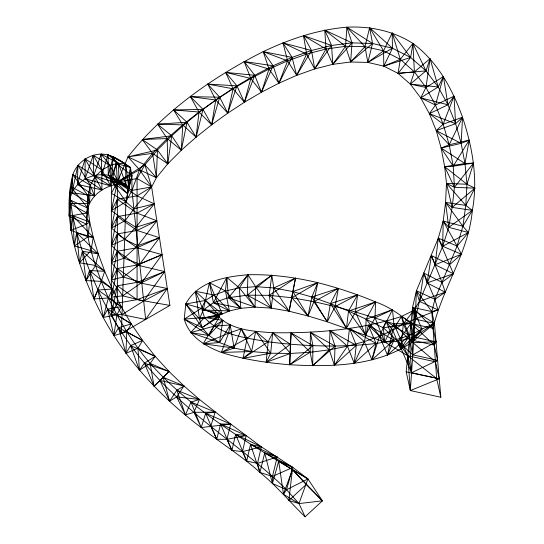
<?xml version="1.0" encoding="UTF-8"?>
<svg xmlns="http://www.w3.org/2000/svg" width="544" height="544" viewBox="0 0 544 544"><rect width="100%" height="100%" fill="white"/><g stroke="black" fill="none" stroke-linecap="round" stroke-linejoin="round"><path stroke-width="0.82" d="M121.366 333.438L111.37 314.486L111.37 193.378L117.368 182.002L128.017 156.835L144.867 164.791L151.626 186.946L169.898 305.415L121.366 333.438L125.929 201.783L128.717 187.673L130.417 167.477C121.788 161.214 112.254 154.149 101.157 154.074C88.543 154.442 77.092 162.724 72.828 174.617C61.934 217.138 76.276 260.454 94.003 298.942C117.273 350.662 156.196 393.7 201.226 427.55C220.456 442.972 241.679 455.818 259.95 472.423C276.406 485.792 289.966 502.078 305.116 516.8L322.408 500.84L307.931 478.924L292.808 467.412L261.31 446.821L230.758 424.082L199.478 399.466L183.981 385.948L169.082 371.538L155.203 356.354L142.603 340.469L131.328 323.904L121.278 306.666L112.404 289.014L104.727 271.293L98.308 253.898L93.255 237.34L89.733 222.047L87.924 208.175L88.046 195.86L90.318 185.293L94.989 176.684L101.918 170.02L110.092 165.437L118.402 163.234L125.671 163.778L128.717 187.673L108.276 175.243C89.808 171.986 70.577 183.79 69.346 203.524L86.938 213.017C84.912 236.64 93.228 259.542 101.259 281.357C113.206 311.012 129.268 339.123 150.164 363.399C194.052 412.495 252.151 445.352 307.931 478.924L298.976 503.567L305.116 516.8M410.339 390.565L415.188 319.151L416.418 290.795L438.301 238.122L443.19 221.034L445.59 202.422L446.481 183.396L444.666 166.682L441.136 148.036L436.247 130.614L429.379 113.648L420.736 97.893L410.292 84.116L398.058 73.379L383.819 66.144L367.86 62.424L350.656 61.982L332.785 64.335L314.704 68.945L296.698 75.344L278.922 83.198L261.467 92.228L244.399 102.258L227.759 113.152L211.63 124.814L196.098 137.176L181.342 150.205L167.749 163.839L156.38 177.732L151.626 186.946L133.885 208.842L125.276 220.592L111.37 227.977L124.63 239.401L137.802 245.704L159.46 237.721L137.068 230.445L117.368 216.607L111.37 227.977L117.368 199.301L137.068 195.84L151.626 186.946L139.522 169.776L128.017 156.835C163.69 111.513 212.072 77.493 263.201 51.632C289.578 39.12 317.662 29.573 346.909 27.2C370.029 25.969 393.271 30.892 412.916 43.425C437.471 61.52 452.438 89.073 462.536 117.266C472.403 147.111 478.217 179.105 472.342 210.378C468.642 252.579 442.415 287.776 433.031 328.318L436.036 341.829L434.248 345.073L437.628 360.298L435.458 361.821L407.782 355.762L384.676 342.013L327.243 321.796L308.033 315.989L289.136 311.236L271.191 308.094L255.014 307.088L240.836 308.285L229.405 310.95L219.15 315.377L202.076 327.597L184.232 319.124L185.769 303.967C197.71 281.513 224.835 276.644 247.928 274.761C271.463 274.162 294.882 277.263 317.757 282.676C337.464 287.654 356.789 294.052 375.53 301.92C398.997 310.148 416.432 328.576 434.248 345.073L409.374 339.626L393.849 323.836L355.497 311.984L335.158 306.53L313.929 301.662L291.808 297.738L269.185 295.331L247.336 295.181L228.385 297.704L213.404 302.695L203.272 309.998L199.512 318.913L202.076 327.597L208.903 335.498L219.545 342.577L234.07 348.072L251.58 351.526L270.694 353.219L290.455 353.45L310.175 352.288L329.304 349.826L347.453 346.208L364.31 341.625L379.549 336.267L392.748 330.296L403.376 323.877L437.947 309.883L434.921 299.288L423.783 273.04L441.966 282.322L445.257 292.189L434.921 299.288L431.82 311.569L436.669 378.57L440.817 397.236L410.339 390.565L406.191 371.899L412.563 307.36L416.418 290.795L434.921 299.288L457.089 246.058L462.869 226.27L465.78 205.408L466.976 184.26L464.977 163.554L461.149 143.337L455.607 123.692L447.95 104.768L438.192 86.979L425.966 70.87L410.645 57.467L392.183 32.898L383.554 50.83L383.819 66.144L410.645 57.467L412.916 43.425L425.966 70.87L410.292 84.116L425.972 87.475L443.428 76.561L447.95 104.768L429.379 113.648L443.176 124.188L449.194 144.806L453.24 166.199L454.437 187.313L452.159 207.393L448.725 227.31L442.68 246.296L419.438 301.396L415.188 319.151L411.522 342.591C376.013 366.425 330.908 366.996 289.714 364.759C266.601 362.8 243.522 359.516 221.36 352.444C205.333 346.161 189.217 336.777 184.232 319.124L201.504 308.271L205.414 300.438L214.098 295.052L225.427 290.958L239.306 287.939L255.605 286.668L273.782 287.932L292.842 291.591L311.862 297.004L330.446 303.62L348.514 311.086L366.112 319.206L383.336 327.835L412.76 354.858L437.628 360.298L411.55 372.708L398.045 341.346L410.972 323.49L433.031 328.318L412.563 307.36L413.977 337.001L411.522 342.591L436.036 341.829L412.76 354.858L409.374 339.626L435.458 361.821L439.226 378.767L410.339 390.565L407.782 355.762L393.849 323.836L392.503 309.658L366.112 319.206L365.609 335.077L348.514 311.086L357.551 294.814L330.446 303.62L327.243 321.796L313.929 301.662L317.757 282.676L292.842 291.591L289.136 311.236L269.185 295.331L271.776 275.169L255.605 286.668L255.014 307.088L228.385 297.704L226.855 277.352L239.306 287.939L255.014 307.088L247.336 295.181L247.928 274.761L228.385 297.704L240.836 308.285L239.306 287.939L247.928 274.761L255.605 286.668L271.191 308.094L273.782 287.932L271.776 275.169L247.336 295.181L271.191 308.094L269.185 295.331L295.514 278.093L289.136 311.236L273.782 287.932L295.514 278.093L292.842 291.591L308.033 315.989L313.929 301.662L338.368 288.354L335.158 306.53L327.243 321.796L311.862 297.004L317.757 282.676L291.808 297.738L308.033 315.989L311.862 297.004L338.368 288.354L330.446 303.62L346.467 328.263L355.497 311.984L357.551 294.814L335.158 306.53L346.467 328.263L348.514 311.086L375.53 301.92L375.034 317.798L384.676 342.013L398.045 341.346L413.977 337.001L434.445 323.367L431.82 311.569L416.418 290.795L419.438 301.396L413.848 310.345L403.376 323.877L400.704 349.289L421.988 329.059L434.445 323.367L440.817 397.236M288.871 500.487L292.414 469.594L278.698 461.149L272.415 483.48L286.525 489.736L298.976 503.567L322.408 500.84L292.414 469.594L283.458 494.244L298.976 503.567L288.871 500.487L306.156 484.527L322.408 500.84M419.438 301.396L423.783 273.04L427.074 282.914L445.257 292.189L419.438 301.396L437.947 309.883L431.82 311.569L412.563 307.36L415.188 319.151L434.445 323.367L411.522 342.591L403.376 323.877L401.465 316.465L413.848 310.345L434.445 323.367M111.37 314.486L117.368 285.811L137.068 282.35L164.682 271.572L137.068 265.044L117.368 251.206L111.37 262.582L123.325 277.018L141.719 282.567L164.682 271.572L143.677 300.995L122.019 314.629L111.37 314.486L117.368 303.11L117.368 182.002L116.294 163.424L113.206 156.835L108.276 175.243L128.717 187.673L125.888 184.3L118.402 163.234L108.052 154.72L101.898 174.651L119.143 183.811L125.888 184.3L125.671 163.778L108.052 154.72L108.276 175.243L125.888 184.3L101.898 174.651L101.157 154.074L118.402 163.234L119.143 183.811C103.782 185.898 88.522 196.602 86.938 213.017L69.068 216.145L70.455 186.368L88.046 195.86L89.495 203.476L69.346 203.524L72.828 174.617L90.318 185.293L94.472 195.806L72.005 192.8L72.828 174.617L88.046 195.86L86.938 213.017L87.924 208.175L70.455 186.368L70.842 230.364L87.965 236.803L93.255 237.34L91.011 250.614L79.506 262.786L95.458 265.458L104.727 271.293L101.259 281.357L94.003 298.942L108.406 297.962L121.278 306.666L116.892 314.901L113.907 335.628L126.752 331.826L131.328 323.904L116.892 314.901L103.272 317.397L97.995 290L89.529 270.545L82.362 251.226L76.636 232.689L72.61 215.608L70.475 200.117L87.924 208.175L86.523 224.196L70.842 230.364L72.61 215.608L89.733 222.047L87.965 236.803L74.392 245.963L72.61 215.608L93.255 237.34L76.636 232.689L74.392 245.963L91.011 250.614L98.308 253.898L95.458 265.458L86.068 280.609L101.259 281.357L112.404 289.014L108.406 297.962L103.272 317.397L107.658 309.162L121.278 306.666L97.995 290L94.003 298.942L89.529 270.545L104.727 271.293L82.362 251.226L79.506 262.786L76.636 232.689L98.308 253.898L82.362 251.226L86.068 280.609L89.529 270.545L112.404 289.014L97.995 290C116.695 330.507 143.963 366.663 176.678 396.902C211.48 430.005 252.389 455.92 286.525 489.736L307.931 478.924L292.414 469.594L306.156 484.527M384.676 342.013L383.336 327.835L392.503 309.658L375.034 317.798L365.609 335.077L355.497 311.984L375.53 301.92L366.112 319.206L384.676 342.013L393.849 323.836L410.972 323.49L413.977 337.001L436.036 341.829M169.898 305.415L137.068 299.649L117.368 285.811L111.37 297.18L122.672 295.827L141.719 282.567L162.071 254.646L139.76 264.132L123.978 258.21L111.37 245.276L117.368 233.906L137.068 247.744L162.071 254.646L137.068 265.044L117.368 268.505L111.37 297.18L122.019 314.629L145.636 319.43L167.294 288.497L137.068 282.35L117.368 268.505L111.37 279.881L122.672 295.827L143.677 300.995L167.294 288.497L137.068 299.649L117.368 303.11M411.522 342.591L421.988 329.059L413.848 310.345L415.188 319.151M383.336 327.835L410.972 323.49L412.76 354.858M406.191 371.899L439.226 378.767L411.55 372.708L407.782 355.762L398.045 341.346M407.782 355.762L436.669 378.57M145.636 319.43L131.927 190.407L131.913 175.494L130.417 167.477L113.206 156.835L111.506 177.038L111.37 193.378L125.929 201.783L133.885 208.842L154.238 203.871L137.068 195.84L117.368 182.002L111.806 181.472L116.294 163.424L130.417 167.477L127.425 193.542L111.806 181.472L125.929 201.783L111.37 210.678L125.276 220.592L135.844 227.27L156.849 220.796L137.068 213.139L117.368 199.301L111.37 210.678L117.368 182.002L144.867 164.791L157.454 150.001L171.72 135.789L186.986 122.25L203.014 109.385L219.681 97.233L236.926 85.843L254.742 75.303L273.108 65.756L292.04 57.392L311.535 50.49L331.561 45.458L352.002 42.867L372.538 43.493L392.455 48.212L410.645 57.467L398.058 73.379L425.966 70.87L430.08 58.65L438.192 86.979L420.736 97.893L435.465 105.06L443.176 124.188L436.247 130.614L449.194 144.806L469.207 140.107L464.977 163.554L444.666 166.682L454.437 187.313L474.932 188.176L465.78 205.408L445.59 202.422L448.725 227.31L468.404 232.546L457.089 246.058L461.468 254.238L449.718 264.588L431.406 255.564L427.074 282.914L453.424 273.748L438.301 238.122L457.089 246.058L443.19 221.034L462.869 226.27L468.404 232.546L442.68 246.296L438.301 238.122L435.112 264.724L453.424 273.748L441.966 282.322L431.406 255.564L435.112 264.724L461.468 254.238L442.68 246.296L443.19 221.034L448.725 227.31L472.342 210.378L465.78 205.408L446.481 183.396L466.976 184.26L474.932 188.176L452.159 207.393L445.59 202.422L462.869 226.27L472.342 210.378L452.159 207.393L446.481 183.396L454.437 187.313L473.559 163.071L464.977 163.554L441.136 148.036L449.194 144.806L462.536 117.266L443.176 124.188L454.029 96.172L435.465 105.06L429.379 113.648L455.607 123.692L462.536 117.266L461.149 143.337L441.136 148.036L453.24 166.199L473.559 163.071L466.976 184.26L444.666 166.682L453.24 166.199L469.207 140.107L461.149 143.337L436.247 130.614L455.607 123.692L454.029 96.172L447.95 104.768L420.736 97.893L425.972 87.475L430.08 58.65L414.406 71.896L410.292 84.116L438.192 86.979L443.428 76.561L435.465 105.06L425.972 87.475L414.406 71.896L400.323 59.337L383.554 50.83L364.963 46.641L345.562 46.315L326.012 49.028L306.653 54.06L287.633 60.86L269.015 69.074L250.825 78.438L233.077 88.788L215.791 100.001L199.002 112.03L182.757 124.868L167.192 138.57L152.544 153.34L139.522 169.776L131.927 190.407L125.929 201.783L131.913 175.494L116.294 163.424L111.506 177.038L127.425 193.542L131.913 175.494L117.368 182.002L131.927 190.407L151.626 186.946L137.068 178.541L117.368 182.002L139.522 169.776L156.38 177.732L157.454 150.001L142.249 139.502L171.72 135.789L181.342 150.205L186.986 122.25L173.652 109.936L203.014 109.385L211.63 124.814L219.681 97.233L207.713 84.082L236.926 85.843L244.399 102.258L254.742 75.303L244.1 61.513L273.108 65.756L278.922 83.198L292.04 57.392L282.975 42.908L311.535 50.49L314.704 68.945L331.561 45.458L324.788 30.151L352.002 42.867L350.656 61.982L372.538 43.493L369.641 27.717L392.455 48.212L383.819 66.144L400.323 59.337L412.916 43.425L414.406 71.896L398.058 73.379L400.323 59.337L392.183 32.898L392.455 48.212L367.86 62.424L364.963 46.641L369.641 27.717L383.554 50.83L367.86 62.424L372.538 43.493L346.909 27.2L345.562 46.315L350.656 61.982L364.963 46.641L346.909 27.2L352.002 42.867L332.785 64.335L326.012 49.028L324.788 30.151L345.562 46.315L332.785 64.335L331.561 45.458L303.484 35.605L306.653 54.06L314.704 68.945L326.012 49.028L303.484 35.605L311.535 50.49L296.698 75.344L287.633 60.86L282.975 42.908L306.653 54.06L296.698 75.344L292.04 57.392L263.201 51.632L269.015 69.074L278.922 83.198L287.633 60.86L263.201 51.632L273.108 65.756L261.467 92.228L250.825 78.438L244.1 61.513L269.015 69.074L261.467 92.228L254.742 75.303L225.61 72.366L233.077 88.788L244.399 102.258L250.825 78.438L225.61 72.366L236.926 85.843L227.759 113.152L215.791 100.001L207.713 84.082L233.077 88.788L227.759 113.152L219.681 97.233L190.386 96.608L199.002 112.03L211.63 124.814L215.791 100.001L190.386 96.608L203.014 109.385L196.098 137.176L182.757 124.868L173.652 109.936L199.002 112.03L196.098 137.176L186.986 122.25L157.563 124.154L167.192 138.57L181.342 150.205L182.757 124.868L157.563 124.154L171.72 135.789L167.749 163.839L152.544 153.34L142.249 139.502L167.192 138.57L167.749 163.839L157.454 150.001L128.017 156.835L152.544 153.34L156.38 177.732L144.867 164.791L137.068 178.541L137.068 299.649M409.374 339.626L411.55 372.708M85.136 158.848L85.095 178.765L101.871 189.931L101.918 170.02L93.235 155.271L85.095 178.765L110.575 185.851L110.092 165.437L101.157 154.074L93.718 175.685L110.575 185.851L101.918 170.02L85.136 158.848L77.384 184.389L94.472 195.806L94.989 176.684L85.136 158.848M272.456 476.469L272.415 483.48L264.717 452.914L277.222 456.96L272.456 476.469L259.95 472.423L250.512 444.475L261.31 446.821L257.523 463.406L259.95 472.423L264.717 452.914L292.808 467.412L286.525 489.736L283.458 494.244L278.698 461.149L292.808 467.412L272.456 476.469M310.386 332.214L310.175 352.288L312.698 365.752L335.05 346.052C364.507 345.127 395.814 344.23 421.988 329.059L401.465 316.465C360.108 329.963 315.982 333.329 272.694 332.724C255.666 331.439 237.143 330.759 222.802 320.348C213.119 310.719 198.587 307.557 185.769 303.967L202.076 327.597L219.348 316.751L219.15 315.377L205.414 300.438L195.323 291.217L199.512 318.913L219.15 315.377L201.504 308.271L204.503 317.478C220.408 335.39 245.956 337.851 268.165 341.802C290.346 344.678 312.684 346.059 335.05 346.052L334.356 365.262L356.259 345.345L349.506 328.277L376.047 343.454L371.967 359.849L364.31 341.625L349.506 328.277L347.453 346.208L334.356 365.262L329.304 349.826L330.004 330.616L356.259 345.345L354.205 363.276L376.047 343.454L368.39 325.23L393.931 340.211L387.491 355.116L379.549 336.267L368.39 325.23L364.31 341.625L354.205 363.276L347.453 346.208L330.004 330.616L335.05 346.052L310.386 332.214L312.902 345.671L312.698 365.752L329.304 349.826L310.386 332.214M77.901 165.267L77.384 184.389L101.871 189.931L94.989 176.684L77.901 165.267L72.005 192.8L89.495 203.476L90.318 185.293L77.901 165.267M290.38 344.264L289.714 364.759L310.175 352.288L291.122 332.955L290.38 344.264L266.166 362.297L268.165 341.802L272.694 332.724L290.38 344.264M291.122 332.955L289.714 364.759L312.902 345.671L291.122 332.955M126.752 331.826L125.956 353.321L137.965 348.221L142.603 340.469L126.752 331.826M70.475 200.117L69.068 216.145L86.523 224.196L89.733 222.047L70.475 200.117M272.694 332.724L270.694 353.219L266.166 362.297L290.455 353.45L272.694 332.724M226.855 277.352L225.427 290.958L229.405 310.95L203.272 309.998L195.323 291.217L214.098 295.052L229.405 310.95L213.404 302.695L209.426 282.696L225.427 290.958L240.836 308.285L213.404 302.695L226.855 277.352M222.802 320.348L219.545 342.577L203.177 343.788L213.846 326.176L222.802 320.348L204.503 317.478L184.232 319.124L208.903 335.498L222.802 320.348M230.214 324.965L228.534 333.2L221.36 352.444L251.58 351.526L255.721 331.412L268.165 341.802L243.025 358.36L247.166 338.246L255.721 331.412L270.694 353.219L243.025 358.36L251.58 351.526L241.237 328.834L228.534 333.2L203.177 343.788L234.07 348.072L241.237 328.834L247.166 338.246L221.36 352.444L234.07 348.072L230.214 324.965L213.846 326.176L190.611 332.629L219.545 342.577L230.214 324.965M117.368 216.607L111.37 245.276L124.63 239.401L135.844 227.27L154.238 203.871L137.068 213.139L117.368 216.607M117.368 233.906L111.37 262.582L123.978 258.21L137.802 245.704L156.849 220.796L137.068 230.445L117.368 233.906M117.368 251.206L111.37 279.881L123.325 277.018L139.76 264.132L159.46 237.721L137.068 247.744L117.368 251.206M392.748 330.296L387.491 355.116L409.421 335.451L401.465 316.465L392.748 330.296L400.704 349.289L409.421 335.451L385.988 321.361L379.549 336.267L371.967 359.849L393.931 340.211L385.988 321.361L392.748 330.296M209.426 282.696L203.272 309.998L222.047 313.827L209.426 282.696M250.512 444.475L246.731 461.067L257.523 463.406L277.222 456.96L250.512 444.475M235.606 434.391L231.934 450.398L242.488 451.602L261.31 446.821L235.606 434.391L246.731 461.067L242.488 451.602L246.167 435.594L220.606 424.034L216.75 439.287L226.902 439.334L246.167 435.594L235.606 434.391M230.758 424.082L226.902 439.334L231.934 450.398L220.606 424.034L230.758 424.082L205.646 413.284L201.226 427.55L230.758 424.082M215.159 412.107L210.739 426.374L216.75 439.287L205.646 413.284L215.159 412.107L190.992 402.077L185.436 414.943L193.922 412.325L215.159 412.107M199.478 399.466L193.922 412.325L201.226 427.55L190.992 402.077L199.478 399.466L176.854 390.225L169.558 401.18L159.936 380.406L169.082 371.538L150.164 363.399L139.386 370.233L130.587 345.569L142.603 340.469L118.483 327.706L113.907 335.628L107.658 309.162L131.328 323.904L118.483 327.706L125.956 353.321L130.587 345.569L155.203 356.354L150.164 363.399L154.047 386.233L169.082 371.538L144.425 363.181L139.386 370.233L137.965 348.221L155.203 356.354L144.425 363.181L154.047 386.233L159.936 380.406L183.981 385.948L176.678 396.902L169.558 401.18L163.186 377.366L183.981 385.948L176.854 390.225L185.436 414.943L176.678 396.902L199.478 399.466M219.348 316.751L208.903 335.498L190.611 332.629L204.503 317.478L219.348 316.751M222.047 313.827L199.512 318.913L185.769 303.967L205.414 300.438L222.047 313.827M119.143 183.811L93.718 175.685L93.235 155.271L110.092 165.437L119.143 183.811"/></g></svg>
